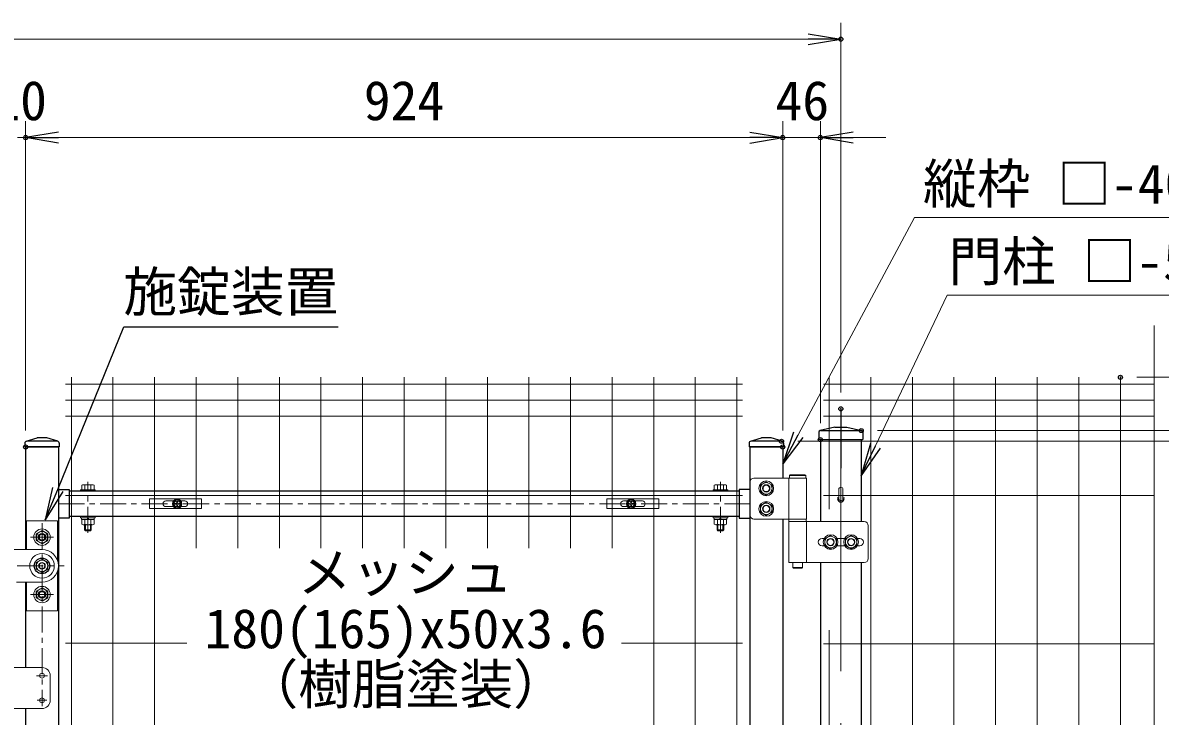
# Model space of a CAD drawing. Units: millimetres, scale not verified. Extents: x -4200 to 4200, y -2970 to 2970.
# Drawn here: x 1197 to 2586, y 364 to 1210 of the extents above; entities that cross this region are included whole.
import ezdxf
from ezdxf.enums import TextEntityAlignment as Align

# ---------------------------------------------------------------- set-up
doc = ezdxf.new("R2010")
doc.units = ezdxf.units.MM
doc.header["$LTSCALE"] = 10
doc.header["$PDMODE"] = 32
doc.header["$PDSIZE"] = 5
doc.linetypes.add('USER1', pattern=[50.8, 31.75, -6.35, 6.35, -6.35])
for name, color, linetype, lineweight in [('0-0_D-STR-TXT', 7, 'Continuous', 13), ('0-1_D-STR1', 1, 'Continuous', 25), ('0-5_D-STR-DIM', 7, 'Continuous', 13), ('0-6_0', 7, 'Continuous', 25), ('0-7_Defpoints', 6, 'Continuous', 25), ('0-8_固定金具', 41, 'Continuous', 25), ('0-9_D-STR3', 3, 'Continuous', 13), ('0-A_D-BMK', 2, 'USER1', 13), ('0-B_D-STR2', 7, 'Continuous', 13)]:
    doc.layers.add(name, color=color, linetype=linetype, lineweight=lineweight)
doc.styles.add('ＭＳ ゴシック', font='')
doc.styles.get('ＭＳ ゴシック').set_extended_font_data('MS Gothic')

# ---------------------------------------------------------------- blocks, each defined once
blk = doc.blocks.new('_Open')
at = {"layer": '0-6_0'}
blk.add_line((-10, 1.667), (0, 0), dxfattribs=at)
blk.add_lwpolyline([(-10, -1.667), (0, 0), (-10, 0)], dxfattribs=at)
blk = doc.blocks.new('U6')
at = {"layer": '0-1_D-STR1'}
for p, q in [((9430, 9196), (9430, 9150)), ((9446.9, 9218.9), (9580, 9260)), ((9826, 9220), (9454, 9220)), ((9700, 9260), (9580, 9260)), ((9833.1, 9218.9), (9700, 9260)), ((9850, 9196), (9850, 9150)), ((18270, 9196), (18270, 9150)), ((18286.9, 9218.9), (18420, 9260)), ((18666, 9220), (18294, 9220)), ((18540, 9260), (18420, 9260)), ((18673.1, 9218.9), (18540, 9260)), ((18690, 9196), (18690, 9150)), ((9850, 9150), (9430, 9150)), ((9440, 9150), (9440, 7900)), ((9440, 9150), (9840, 9150)), ((9840, 9150), (9840, 300)), ((18690, 9150), (18270, 9150)), ((18280, 9150), (18280, 300)), ((18280, 9150), (18680, 9150)), ((18680, 9150), (18680, 8770)), ((9840, 8632), (9970, 8632)), ((9970, 8632), (9970, 8283)), ((18150, 8612.5), (9970, 8612.5)), ((18280, 8632), (18150, 8632)), ((9970, 8283), (9840, 8283)), ((18150, 8302.5), (9970, 8302.5)), ((18680, 8270), (18680, 2655)), ((9440, 7500), (9440, 6460)), ((9440, 5960), (9440, 300))]:
    blk.add_line(p, q, dxfattribs=at)
blk.add_lwpolyline([(18150, 8632), (18150, 8283), (18280, 8283)], dxfattribs=at)
for centre, start, end in [((9454, 9196), 90, 180), ((9826, 9196), 0, 90), ((18294, 9196), 90, 180), ((18666, 9196), 0, 90)]:
    blk.add_arc(centre, 24, start, end, dxfattribs=at)
at = {"layer": '0-7_Defpoints'}
for centre, radius in [((11290, 8457.5), 40), ((16830, 8457.5), 40), ((9640, 8050), 45), ((9640, 7700), 95), ((9640, 7350), 45)]:
    blk.add_circle(centre, radius, dxfattribs=at)
at = {"layer": '0-9_D-STR3'}
for p, q in [((18970, 8770), (18330, 8770)), ((18754, 8770), (18754, 8270)), ((18772, 8810), (18762, 8800)), ((18962, 8770), (18762, 8770)), ((18952, 8810), (18772, 8810)), ((18952, 8810), (18962, 8800)), ((18962, 8800), (18962, 8770)), ((18970, 8770), (18970, 8270)), ((10110, 8628.5), (10110, 8612.5)), ((10110, 8628.5), (10290, 8628.5)), ((10110, 8612.5), (10290, 8612.5)), ((10125, 8628.5), (10125, 8683)), ((10275, 8628.5), (10125, 8628.5)), ((10256.3, 8688.5), (10143.8, 8688.5)), ((10162.5, 8628.5), (10162.5, 8683)), ((10237.5, 8628.5), (10237.5, 8683)), ((10275, 8628.5), (10275, 8683)), ((10290, 8628.5), (10290, 8612.5)), ((17830, 8628.5), (17830, 8612.5)), ((18010, 8628.5), (17830, 8628.5)), ((18010, 8612.5), (17830, 8612.5)), ((17845, 8628.5), (17845, 8683)), ((17845, 8628.5), (17995, 8628.5)), ((17863.7, 8688.5), (17976.2, 8688.5)), ((17882.5, 8628.5), (17882.5, 8683)), ((17957.5, 8628.5), (17957.5, 8683)), ((17995, 8628.5), (17995, 8683)), ((18010, 8628.5), (18010, 8612.5)), ((18280, 8720), (18280, 8320)), ((9830, 8250), (9450, 8250)), ((9450, 8250), (9450, 7900)), ((9830, 7762.4), (9830, 8250)), ((10110, 8302.5), (10110, 8286.5)), ((10110, 8302.5), (10290, 8302.5)), ((10110, 8286.5), (10290, 8286.5)), ((10125, 8266.5), (10125, 8207)), ((10143.8, 8201.5), (10256.3, 8201.5)), ((10160, 8138.5), (10160, 8201.5)), ((10162.5, 8266.5), (10162.5, 8207)), ((10170, 8128.5), (10170, 8201.5)), ((10203.8, 8266.5), (10192.2, 8286.5)), ((10210.7, 8266.5), (10199.1, 8286.5)), ((10230, 8128.5), (10230, 8201.5)), ((10237.5, 8266.5), (10237.5, 8207)), ((10240, 8138.5), (10240, 8201.5)), ((10275, 8266.5), (10275, 8207)), ((10290, 8302.5), (10290, 8286.5)), ((17830, 8302.5), (17830, 8286.5)), ((18010, 8302.5), (17830, 8302.5)), ((18010, 8286.5), (17830, 8286.5)), ((17845, 8266.5), (17845, 8207)), ((17976.2, 8201.5), (17863.7, 8201.5)), ((17880, 8138.5), (17880, 8201.5)), ((17882.5, 8266.5), (17882.5, 8207)), ((17890, 8128.5), (17890, 8201.5)), ((17909.3, 8266.5), (17920.8, 8286.5)), ((17916.2, 8266.5), (17927.8, 8286.5)), ((17950, 8128.5), (17950, 8201.5)), ((17957.5, 8266.5), (17957.5, 8207)), ((17960, 8138.5), (17960, 8201.5)), ((17995, 8266.5), (17995, 8207)), ((18010, 8302.5), (18010, 8286.5)), ((18330, 8270), (18970, 8270)), ((18754, 8240), (19674, 8240)), ((18754, 8240), (18754, 7740)), ((18757, 8270), (18757, 8240)), ((18757, 8270), (18967, 8270)), ((18757, 8240), (18967, 8240)), ((18967, 8270), (18967, 8240)), ((18970, 8240), (18970, 7740)), ((9640, 8130.8), (9570, 8090.4)), ((9570, 8009.6), (9570, 8090.4)), ((9640, 8130.8), (9710, 8090.4)), ((9710, 8009.6), (9710, 8090.4)), ((10160, 8138.5), (10170, 8128.5)), ((10160, 8138.5), (10240, 8138.5)), ((10230, 8128.5), (10170, 8128.5)), ((10230, 8128.5), (10240, 8138.5)), ((17890, 8128.5), (17880, 8138.5)), ((17960, 8138.5), (17880, 8138.5)), ((17890, 8128.5), (17950, 8128.5)), ((17960, 8138.5), (17950, 8128.5)), ((19724, 8190), (19724, 7790)), ((9640, 7969.2), (9570, 8009.6)), ((9640, 7969.2), (9710, 8009.6)), ((19115, 7990), (19115.1, 7990)), ((19160, 8035), (19187.1, 8035)), ((19160, 7945), (19187.1, 7945)), ((19342.9, 8035), (19437.1, 8035)), ((19342.9, 7945), (19437.1, 7945)), ((19592.9, 8035), (19620, 8035)), ((19592.9, 7945), (19620, 7945)), ((19665, 7990), (19665.1, 7990)), ((9160, 7900), (9640, 7900)), ((9640, 7780.8), (9570, 7740.4)), ((9640, 7780.8), (9710, 7740.4)), ((9570, 7659.6), (9570, 7740.4)), ((9640, 7619.2), (9570, 7659.6)), ((9640, 7619.2), (9710, 7659.6)), ((9710, 7659.6), (9710, 7740.4)), ((9830, 7762.4), (9830, 7762.4)), ((9830, 7637.6), (9830, 7150)), ((19674, 7740), (18754, 7740)), ((18802, 7740), (18802, 7680)), ((18812, 7670), (18802, 7680)), ((18922, 7680), (18802, 7680)), ((18912, 7670), (18812, 7670)), ((18912, 7670), (18922, 7680)), ((18922, 7740), (18922, 7680)), ((9330, 7500), (9640, 7500)), ((9450, 7150), (9450, 7500)), ((9640, 7430.8), (9570, 7390.4)), ((9640, 7430.8), (9570, 7390.4)), ((9570, 7390.4), (9570, 7309.6)), ((9570, 7309.6), (9570, 7390.4)), ((9640, 7430.8), (9710, 7390.4)), ((9640, 7430.8), (9710, 7390.4)), ((9710, 7390.4), (9710, 7309.6)), ((9710, 7309.6), (9710, 7390.4)), ((9640, 7269.2), (9570, 7309.6)), ((9640, 7269.2), (9570, 7309.6)), ((9640, 7269.2), (9710, 7309.6)), ((9640, 7269.2), (9710, 7309.6)), ((9830, 7150), (9450, 7150)), ((9140, 6460), (9640, 6460)), ((9740, 6060), (9740, 6360)), ((9140, 5960), (9640, 5960))]:
    blk.add_line(p, q, dxfattribs=at)
for points in [[(18962, 8800), (18762, 8800), (18762, 8770)], [(10277, 8266.5), (10123, 8266.5), (10123, 8286.5)], [(10277, 8266.5), (10277, 8286.5), (10123, 8286.5)], [(17843, 8266.5), (17997, 8266.5), (17997, 8286.5)], [(17843, 8266.5), (17843, 8286.5), (17997, 8286.5)]]:
    blk.add_lwpolyline(points, dxfattribs=at)
for points in [[(18480, 8726), (18409.9, 8685.5), (18409.9, 8604.5), (18480, 8564), (18550.1, 8604.5), (18550.1, 8685.5)], [(18480, 8476), (18409.9, 8435.5), (18409.9, 8354.5), (18480, 8314), (18550.1, 8354.5), (18550.1, 8435.5)], [(19265, 8071), (19194.9, 8030.5), (19194.9, 7949.5), (19265, 7909), (19335.1, 7949.5), (19335.1, 8030.5)], [(19515, 8071), (19444.9, 8030.5), (19444.9, 7949.5), (19515, 7909), (19585.1, 7949.5), (19585.1, 8030.5)]]:
    blk.add_lwpolyline(points, close=True, dxfattribs=at)
for centre, radius in [((18480, 8645), 90), ((18480, 8645), 70.3), ((18480, 8645), 45), ((18480, 8645), 40), ((18480, 8395), 90), ((18480, 8395), 70.3), ((18480, 8395), 45), ((18480, 8395), 40), ((9640, 8050), 100), ((9640, 8050), 70), ((9640, 8050), 40), ((9640, 8050), 35), ((19265, 7990), 90), ((19265, 7990), 70.3), ((19515, 7990), 90), ((19515, 7990), 70.3), ((19265, 7990), 45), ((19265, 7990), 40), ((19515, 7990), 45), ((19515, 7990), 40), ((9640, 7700), 150), ((9640, 7700), 70), ((9640, 7700), 40), ((9640, 7700), 35), ((9640, 7350), 100), ((9640, 7350), 100), ((9640, 7350), 70), ((9640, 7350), 70), ((9640, 7350), 40), ((9640, 7350), 40), ((9640, 7350), 35), ((9640, 7350), 35), ((9640, 6360), 30), ((9640, 6060), 30)]:
    blk.add_circle(centre, radius, dxfattribs=at)
for centre, radius, start, end in [((18330, 8720), 50, 90, 180), ((10143.8, 8654), 34.5, 57.13278, 122.86722), ((10200, 8558.6), 129.9, 73.22135, 106.77865), ((10256.3, 8654), 34.5, 57.13278, 122.86722), ((17863.7, 8654), 34.5, 57.13278, 122.86722), ((17920, 8558.6), 129.9, 73.22135, 106.77865), ((17976.2, 8654), 34.5, 57.13278, 122.86722), ((10143.8, 8236), 34.5, 237.13278, 302.86722), ((10200, 8331.4), 129.9, 253.22135, 286.77865), ((10256.3, 8236), 34.5, 237.13278, 302.86722), ((17863.7, 8236), 34.5, 237.13278, 302.86722), ((17920, 8331.4), 129.9, 253.22135, 286.77865), ((17976.2, 8236), 34.5, 237.13278, 302.86722), ((18330, 8320), 50, 180, 270), ((19674, 8190), 50, 0, 90), ((19160, 7990), 45, 90, 180), ((19160, 7990), 45, 180, 270), ((19620, 7990), 45, 0, 90), ((19620, 7990), 45, 270, 0), ((9640, 7700), 200, 270, 89.99983), ((19674, 7790), 50, 270, 0), ((9640, 6360), 100, 0, 90), ((9640, 6060), 100, 270, 0.00001)]:
    blk.add_arc(centre, radius, start, end, dxfattribs=at)
at = {"layer": '0-A_D-BMK'}
for p, q in [((10200, 8104), (10200, 8724.9)), ((17920, 8104), (17920, 8724.9)), ((9840, 8457.5), (18280, 8457.5)), ((9640, 8220), (9640, 5990)), ((9498.8, 8050), (9781.2, 8050)), ((8827.9, 7700), (9908.4, 7700)), ((9498.8, 7350), (9781.2, 7350)), ((9571.1, 6360), (9708.9, 6360)), ((9579.9, 6060), (9700.1, 6060))]:
    blk.add_line(p, q, dxfattribs=at)
blk = doc.blocks.new('A$C1aa64d16')
at = {"layer": '0-9_D-STR3'}
for p, q in [((-339.9, 60), (295.1, 60)), ((-339.9, -60), (-339.9, 60)), ((-137.4, 35), (-45.6, 35)), ((-18.5, 4.2), (-31.5, 3.9)), ((-31.5, 3.9), (-31.5, -4)), ((-4, 31.5), (-4.2, 18.5)), ((-4, 31.5), (4, 31.5)), ((4, 31.5), (4.2, 18.5)), ((18.5, 4.2), (31.5, 3.9)), ((31.5, 3.9), (31.5, -4)), ((45.6, 35), (92.6, 35)), ((-137.4, -35), (-45.6, -35)), ((-18.5, -4.2), (-31.5, -4)), ((-4, -31.5), (-4.2, -18.5)), ((18.5, -4.2), (31.5, -4)), ((45.6, -35), (92.6, -35))]:
    blk.add_line(p, q, dxfattribs=at)
for points in [[(-339.9, -60), (295.1, -60), (295.1, 60)], [(-4, -31.5), (4, -31.5), (4.2, -18.5)]]:
    blk.add_lwpolyline(points, dxfattribs=at)
for radius in [57.5, 52.5]:
    blk.add_circle((0, 0), radius, dxfattribs=at)
for centre, radius, start, end in [((-137.4, 0), 35, 90, 270), ((-19.1, 19), 14.9, 270, 0), ((19.1, 19), 14.9, 180, 270), ((92.6, 0), 35, 270, 90), ((-19.1, -19), 14.9, 0, 90), ((19.1, -19), 14.9, 90, 180)]:
    blk.add_arc(centre, radius, start, end, dxfattribs=at)
blk = doc.blocks.new('A$Cf29bf4b8')
at = {"layer": '0-9_D-STR3'}
for p, q in [((-295.2, 60), (339.8, 60)), ((-295.2, -60), (-295.2, 60)), ((-92.7, 35), (-45.6, 35)), ((-18.5, 4.2), (-31.5, 3.9)), ((-31.5, 3.9), (-31.5, -4)), ((-4, 31.5), (-4.2, 18.5)), ((-4, 31.5), (4, 31.5)), ((4, 31.5), (4.2, 18.5)), ((18.5, 4.2), (31.5, 3.9)), ((31.5, 3.9), (31.5, -4)), ((45.6, 35), (137.3, 35)), ((-92.7, -35), (-45.6, -35)), ((-18.5, -4.2), (-31.5, -4)), ((-4, -31.5), (-4.2, -18.5)), ((18.5, -4.2), (31.5, -4)), ((45.6, -35), (137.3, -35))]:
    blk.add_line(p, q, dxfattribs=at)
for points in [[(-295.2, -60), (339.8, -60), (339.8, 60)], [(-4, -31.5), (4, -31.5), (4.2, -18.5)]]:
    blk.add_lwpolyline(points, dxfattribs=at)
for radius in [57.5, 52.5]:
    blk.add_circle((0, 0), radius, dxfattribs=at)
for centre, radius, start, end in [((-92.7, 0), 35, 90, 270), ((-19.1, 19), 14.9, 270, 0), ((19.1, 19), 14.9, 180, 270), ((137.3, 0), 35, 270, 90), ((-19.1, -19), 14.9, 0, 90), ((19.1, -19), 14.9, 90, 180)]:
    blk.add_arc(centre, radius, start, end, dxfattribs=at)
blk = doc.blocks.new('MLeader1')
at = {"layer": '0-0_D-STR-TXT', "lineweight": 25}
blk.add_line((1246.03, 638.21), (1224.76, 603.68), dxfattribs=at)
for points in [[(1239.85, 640.73), (1320.73, 839.2), (1568.02, 839.2), (1582.34, 839.2)], [(1233.68, 643.24), (1224.76, 603.68), (1239.85, 640.73)]]:
    blk.add_lwpolyline(points, dxfattribs=at)

msp = doc.modelspace()

# ---------------------------------------------------------------- linework, layer by layer
at = {"layer": '0-0_D-STR-TXT'}
for points in [[(2853.66, 972.47), (2285.53, 972.47), (2143.62, 707.45)], [(2886.9, 877.96), (2325.38, 877.96), (2237.91, 694)]]:
    msp.add_lwpolyline(points, dxfattribs=at)
at = {"layer": '0-1_D-STR1'}
for p, q in [((2168.89, 710.68), (2168.73, 701.69)), ((2188.23, 716.69), (2170.44, 712.6)), ((2170.82, 712.69), (2220.65, 712.69)), ((2188.23, 716.69), (2203.23, 716.69)), ((2203.23, 716.69), (2221.03, 712.6)), ((2222.58, 710.68), (2222.73, 701.69)), ((2168.73, 701.69), (2222.73, 701.69)), ((2170.73, 701.69), (2170.73, 601.69)), ((2220.73, 701.69), (2220.73, 601.69)), ((2170.73, 551.69), (2170.73, -9.81)), ((2220.73, 551.69), (2220.73, -9.81))]:
    msp.add_line(p, q, dxfattribs=at)
for centre, radius, start, end in [((2170.89, 710.65), 2, 102.93782, 179), ((2220.58, 710.65), 2, 1, 77.06218), ((2195.73, 629.69), 4, 162.5424, 17.4576)]:
    msp.add_arc(centre, radius, start, end, dxfattribs=at)
at = {"layer": '0-5_D-STR-DIM'}
for p, q in [((2195.73, 759.19), (2195.73, 1210.06)), ((235.73, 1190.06), (2155.73, 1190.06)), ((1200.73, 712.69), (1200.73, 1090.06)), ((1200.73, 712.69), (1200.73, 1090.06)), ((2124.73, 712.69), (2124.73, 1090.06)), ((2124.73, 712.69), (2124.73, 1090.06)), ((2170.73, 721.69), (2170.73, 1090.06)), ((1190.73, 1070.06), (1200.73, 1070.06)), ((1240.73, 1070.06), (1280.73, 1070.06)), ((1240.73, 1070.06), (2084.73, 1070.06)), ((2084.73, 1070.06), (2044.73, 1070.06)), ((2124.73, 1070.06), (2170.73, 1070.06)), ((2210.73, 1070.06), (2250.73, 1070.06)), ((2556.92, 777.69), (3095.12, 777.69)), ((2240.65, 712.69), (2975.12, 712.69)), ((2143.33, 699.69), (2855.12, 699.69))]:
    msp.add_line(p, q, dxfattribs=at)
at = {"layer": '0-7_Defpoints'}
for p in [(2195.73, 1190.06), (1200.73, 1070.06), (2124.73, 1070.06), (2170.73, 1070.06), (2536.92, 777.69), (2195.73, 739.19), (2220.65, 712.69), (1200.73, 692.69), (2123.33, 699.69), (2124.73, 692.69), (2170.73, 701.69)]:
    msp.add_point(p, dxfattribs=at)
at = {"layer": '0-8_固定金具'}
msp.add_line((2195.73, 739.19), (2195.73, 666.73), dxfattribs=at)
at = {"layer": '0-9_D-STR3'}
for p, q in [((2193.13, 641.85), (2193.13, 629.69)), ((2198.33, 641.85), (2198.33, 629.69))]:
    msp.add_line(p, q, dxfattribs=at)
msp.add_arc((2195.73, 629.69), 2.6, 180, 0, dxfattribs=at)
msp.add_ellipse((2195.73, 641.84), major_axis=(-2.6, 0), ratio=0.649974, start_param=3.1415927, end_param=6.2831853, dxfattribs=at)
at = {"layer": '0-A_D-BMK'}
msp.add_line((2195.73, 736.67), (2195.73, -502.31), dxfattribs=at)
at = {"layer": '0-B_D-STR2'}
for p, q in [((2578.11, 283.84), (2578.11, 840.69)), ((1256.57, 777.69), (1256.57, -192.31)), ((1307.34, 777.69), (1307.34, -192.31)), ((1358.11, 777.69), (1358.11, -192.31)), ((1408.88, 777.69), (1408.88, 569.26)), ((1459.65, 777.69), (1459.65, 569.26)), ((1510.42, 777.69), (1510.42, 569.26)), ((1561.19, 777.69), (1561.19, 569.26)), ((1611.96, 777.69), (1611.96, 569.26)), ((1662.73, 777.69), (1662.73, 569.26)), ((1713.5, 777.69), (1713.5, 569.26)), ((1764.27, 777.69), (1764.27, 569.26)), ((1815.04, 777.69), (1815.04, 569.26)), ((1865.81, 777.69), (1865.81, 569.26)), ((1916.58, 777.69), (1916.58, 569.26)), ((1967.35, 777.69), (1967.35, -192.31)), ((2018.12, 777.69), (2018.12, -192.31)), ((2068.89, 777.69), (2068.89, -192.31)), ((2181.53, 777.69), (2181.53, 616.89)), ((2232.3, 777.69), (2232.3, -192.31)), ((2283.07, 777.69), (2283.07, -192.31)), ((2333.84, 777.69), (2333.84, -192.31)), ((2384.61, 777.69), (2384.61, -192.31)), ((2435.38, 777.69), (2435.38, -192.31)), ((2486.15, 777.69), (2486.15, -192.31)), ((2536.92, 777.69), (2536.92, -192.31)), ((1249.57, 769.26), (2075.89, 769.26)), ((2174.53, 769.26), (2578.11, 769.26)), ((1249.57, 749.69), (2075.89, 749.69)), ((2174.53, 749.69), (2578.11, 749.69)), ((1249.57, 730.11), (2075.89, 730.11)), ((2174.53, 730.11), (2578.11, 730.11)), ((1249.57, 633.69), (2075.89, 633.69)), ((2174.53, 633.69), (2578.11, 633.69)), ((2181.53, 469.24), (2181.53, 60.14)), ((1249.57, 453.44), (1397.53, 453.44)), ((1927.94, 453.44), (2075.89, 453.44)), ((2174.53, 452.44), (2578.11, 452.44))]:
    msp.add_line(p, q, dxfattribs=at)

# ---------------------------------------------------------------- block references
at = {"layer": '0-0_D-STR-TXT'}
msp.add_blockref('MLeader1', (0, 0), dxfattribs=at)
at = {"layer": '0-0_D-STR-TXT', "xscale": 4, "yscale": 4}
for p, rotation in [((2124.74, 672.19), 241.83213), ((2220.73, 657.88), 244.57071)]:
    msp.add_blockref('_Open', p, dxfattribs=dict(at, rotation=rotation))
at = {"layer": '0-5_D-STR-DIM'}
for name, p, xscale, yscale in [('_Open', (2195.73, 1190.06), 4, 4), ('_Open', (2124.73, 1070.06), 4, 4), ('_Open', (2124.73, 1070.06), 4, 4), ('U6', (256.73, -222.31), 0.1, 0.1), ('A$C1aa64d16', (1385.73, 623.44), 0.1, 0.1), ('A$Cf29bf4b8', (1939.73, 623.44), 0.1, 0.1)]:
    msp.add_blockref(name, p, dxfattribs=dict(at, xscale=xscale, yscale=yscale))
at = {"layer": '0-5_D-STR-DIM', "xscale": 4, "yscale": 4, "rotation": 180}
for p in [(1200.73, 1070.06), (1200.73, 1070.06), (2170.73, 1070.06)]:
    msp.add_blockref('_Open', p, dxfattribs=at)

# ---------------------------------------------------------------- texts
at = {"layer": '0-0_D-STR-TXT', "style": 'ＭＳ ゴシック'}
for s, p in [('縦枠 □-40x40x1.6', (2296.02, 975.17)), ('門柱 □-50x50x2.3', (2326.99, 880.66)), ('施錠装置', (1319.92, 843.59)), ('メッシュ', (1532.78, 501.25)), ('180(165)x50x3.6', (1419.08, 432.76)), ('（樹脂塗装）', (1467.81, 364.85))]:
    msp.add_text(s, height=48.09, dxfattribs=at).set_placement(p, align=Align.BOTTOM_LEFT)
at = {"layer": '0-5_D-STR-DIM', "style": 'ＭＳ ゴシック'}
for s, p in [('10', (1161.33, 1076.81)), ('924', (1613.48, 1076.81)), ('46', (2116.01, 1076.81))]:
    msp.add_text(s, height=48.09, dxfattribs=at).set_placement(p, align=Align.BOTTOM_LEFT)

doc.saveas('drawing.dxf')
